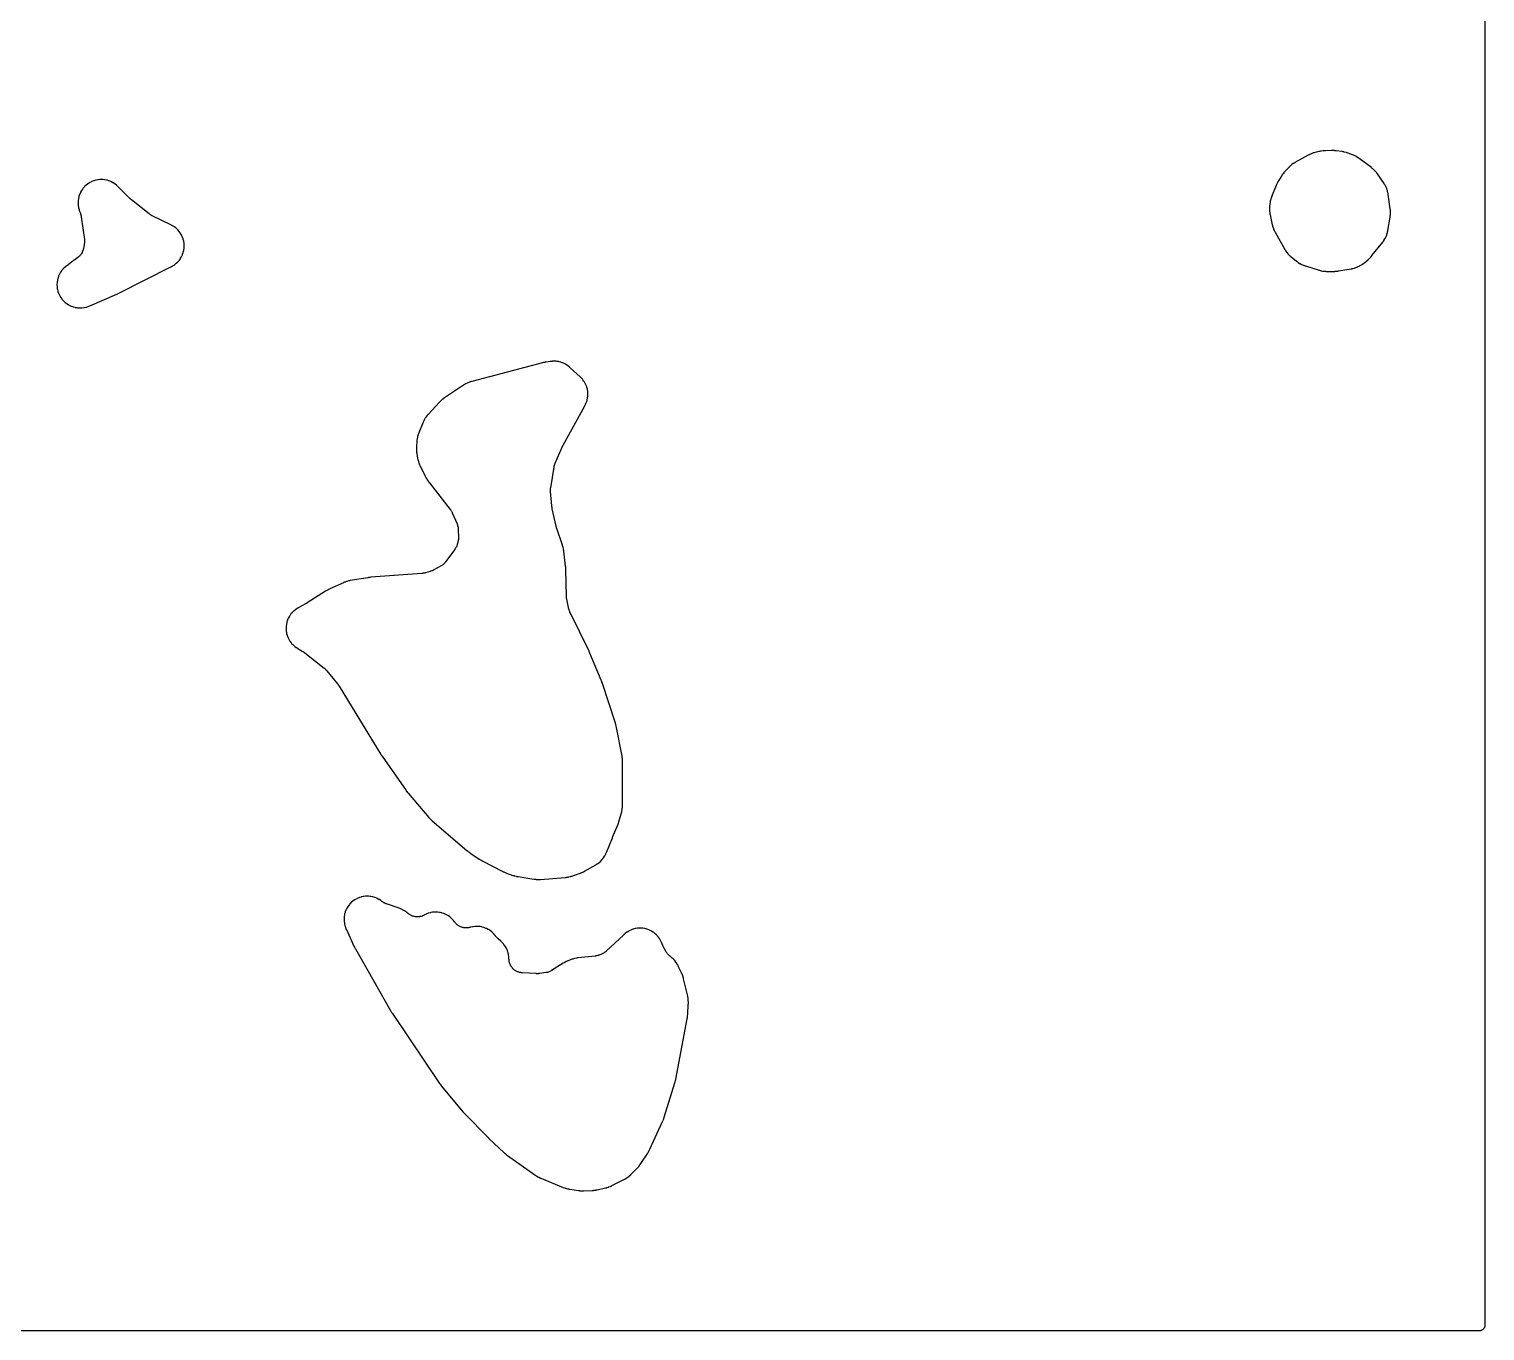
# Model space of a CAD drawing. Header units: millimetres. Extents: x 0 to 300, y 0 to 300.
# Drawn here: x 143.1 to 300, y -0.1 to 140.3 of the extents above; entities that cross this region are included whole.
import ezdxf

# ---------------------------------------------------------------- set-up
doc = ezdxf.new("R2010")
doc.units = ezdxf.units.MM
doc.layers.add('CUT', color=7, linetype='CONTINUOUS')

msp = doc.modelspace()

# ---------------------------------------------------------------- linework, layer by layer
at = {"layer": 'CUT'}
msp.add_lwpolyline([(300.012, 298.5625), (300.012, 1.4375), (300.012, 0.5522), (300.0084, 0.4788), (299.9998, 0.4206), (299.9855, 0.3635), (299.9657, 0.3082), (299.9405, 0.255), (299.9103, 0.2046), (299.8753, 0.1573), (299.8358, 0.1137), (299.7922, 0.0743), (299.745, 0.0392), (299.6945, 0.009), (299.6414, -0.0162), (299.586, -0.036), (299.5289, -0.0503), (299.4708, -0.0589), (299.3973, -0.0625), (298.512, -0.0625), (1.4375, -0.0625)], dxfattribs=at)
for points in [[(276.8171, 120.4439), (276.8215, 120.4147), (276.8316, 120.3579), (276.8343, 120.3434), (276.8533, 120.2493), (276.8564, 120.2348), (277.104, 119.1483), (277.1074, 119.1342), (277.1305, 119.0428), (277.1342, 119.0288), (277.1495, 118.9742), (277.158, 118.9465), (277.2166, 118.77), (277.2375, 118.7159), (277.3129, 118.546), (277.3253, 118.5198), (277.3507, 118.4692), (277.3574, 118.4563), (277.4017, 118.3731), (277.4087, 118.3604), (278.4555, 116.5069), (278.4627, 116.4946), (278.5102, 116.415), (278.5176, 116.4028), (278.5473, 116.3556), (278.5631, 116.3318), (278.6678, 116.1819), (278.7026, 116.1367), (278.8194, 115.9992), (278.8584, 115.9575), (278.9895, 115.8301), (279.0105, 115.8107), (279.0522, 115.7738), (279.063, 115.7644), (279.134, 115.7047), (279.145, 115.6956), (279.7265, 115.229), (279.7377, 115.2203), (279.8109, 115.1643), (279.8223, 115.1559), (279.8671, 115.1233), (279.8904, 115.1071), (280.0423, 115.0073), (280.0911, 114.9784), (280.2495, 114.8945), (280.3008, 114.8704), (280.4688, 114.8008), (280.4952, 114.7906), (280.5473, 114.7719), (280.5607, 114.7672), (280.6482, 114.7381), (280.6617, 114.7338), (282.1645, 114.2722), (282.1789, 114.268), (282.2727, 114.2417), (282.2871, 114.2379), (282.3439, 114.2235), (282.3731, 114.2169), (282.5614, 114.1791), (282.6207, 114.1702), (282.8118, 114.1514), (282.8417, 114.1492), (282.9001, 114.1464), (282.9151, 114.1459), (283.0125, 114.1436), (283.0275, 114.1434), (283.7317, 114.1447), (283.7441, 114.1448), (283.825, 114.1467), (283.8374, 114.1471), (283.886, 114.1492), (283.9109, 114.1508), (284.072, 114.1644), (284.0967, 114.1671), (284.145, 114.1732), (284.1573, 114.1749), (284.2373, 114.1867), (284.2496, 114.1887), (285.5852, 114.4147), (285.5991, 114.4173), (285.6894, 114.4347), (285.7033, 114.4376), (285.7573, 114.4494), (285.7848, 114.4561), (285.96, 114.5031), (286.0139, 114.5203), (286.1838, 114.5836), (286.2101, 114.5941), (286.261, 114.6158), (286.2739, 114.6215), (286.3576, 114.6596), (286.3704, 114.6656), (286.4859, 114.7215), (286.4976, 114.7273), (286.5729, 114.7657), (286.5844, 114.7718), (286.6291, 114.7959), (286.6518, 114.8087), (286.795, 114.8941), (286.8385, 114.9226), (286.9738, 115.02), (286.9945, 115.0357), (287.0344, 115.0672), (287.0446, 115.0753), (287.1098, 115.1291), (287.1198, 115.1374), (287.427, 115.402), (287.4378, 115.4115), (287.5076, 115.4746), (287.5182, 115.4844), (287.5592, 115.5233), (287.5797, 115.5437), (287.7097, 115.6795), (287.7292, 115.7009), (287.7662, 115.7436), (287.7756, 115.7546), (287.8355, 115.827), (287.8446, 115.8383), (288.9964, 117.301), (289.0054, 117.3128), (289.0633, 117.3901), (289.072, 117.4021), (289.1057, 117.4495), (289.1223, 117.4741), (289.2247, 117.6347), (289.2542, 117.6864), (289.3391, 117.854), (289.3633, 117.9083), (289.4312, 118.0835), (289.4499, 118.1399), (289.5008, 118.3235), (289.5081, 118.3524), (289.5208, 118.409), (289.5239, 118.4235), (289.5427, 118.5183), (289.5454, 118.5329), (289.7955, 119.9768), (289.7979, 119.9919), (289.8124, 120.0907), (289.8145, 120.106), (289.8217, 120.1655), (289.8246, 120.1961), (289.8382, 120.3926), (289.8393, 120.454), (289.8327, 120.6508), (289.8309, 120.6815), (289.8258, 120.7413), (289.8243, 120.7566), (289.8133, 120.8558), (289.8114, 120.8711), (289.599, 122.4249), (289.597, 122.4388), (289.5826, 122.5283), (289.5802, 122.5421), (289.5703, 122.5957), (289.5646, 122.623), (289.524, 122.7973), (289.5088, 122.851), (289.453, 123.0185), (289.4329, 123.0705), (289.3617, 123.232), (289.3368, 123.282), (289.2498, 123.4384), (289.2356, 123.4624), (289.2069, 123.5088), (289.1994, 123.5206), (289.1498, 123.5965), (289.1421, 123.6081), (288.4337, 124.6409), (288.4243, 124.6543), (288.3619, 124.7402), (288.3521, 124.7533), (288.3132, 124.8038), (288.2926, 124.8292), (288.1561, 124.9879), (288.1108, 125.0351), (287.9579, 125.1781), (287.9334, 125.1997), (287.8845, 125.2407), (287.8718, 125.251), (287.7886, 125.3169), (287.7756, 125.3269), (286.4616, 126.3109), (286.4503, 126.3191), (286.3764, 126.3719), (286.3649, 126.3798), (286.3197, 126.4105), (286.2962, 126.4256), (286.1434, 126.5192), (286.0945, 126.5462), (285.9336, 126.6251), (285.9083, 126.6368), (285.8582, 126.6586), (285.8453, 126.664), (285.7612, 126.6983), (285.7481, 126.7034), (285.2919, 126.8768), (285.2759, 126.8826), (285.1716, 126.9189), (285.1555, 126.9242), (285.0922, 126.9442), (285.0596, 126.9536), (284.8457, 127.0082), (284.8126, 127.0156), (284.7475, 127.0284), (284.7308, 127.0314), (284.6218, 127.0495), (284.605, 127.0521), (283.9809, 127.1378), (283.9697, 127.1393), (283.8915, 127.1485), (283.8799, 127.1498), (283.8285, 127.1549), (283.8037, 127.1568), (283.6489, 127.1656), (283.625, 127.1665), (283.5835, 127.1672), (283.5722, 127.1672), (283.4943, 127.1671), (283.4818, 127.1669), (282.8187, 127.1518), (282.8028, 127.1512), (282.7005, 127.1462), (282.6848, 127.1452), (282.6233, 127.1405), (282.592, 127.1373), (282.3887, 127.1111), (282.3575, 127.1063), (282.2969, 127.0952), (282.2815, 127.0921), (282.1811, 127.0711), (282.1657, 127.0676), (281.7178, 126.9611), (281.7041, 126.9577), (281.6156, 126.9345), (281.6021, 126.9307), (281.5492, 126.9155), (281.5224, 126.9071), (281.3515, 126.8491), (281.2991, 126.8286), (281.1345, 126.7548), (281.1091, 126.7427), (281.06, 126.7179), (281.0475, 126.7114), (280.9669, 126.6682), (280.9546, 126.6615), (279.543, 125.8628), (279.5306, 125.8556), (279.4507, 125.8078), (279.4384, 125.8003), (279.3911, 125.7704), (279.3673, 125.7546), (279.2168, 125.6493), (279.1715, 125.6143), (279.0317, 125.4951), (279.0104, 125.476), (278.9696, 125.4378), (278.9592, 125.4278), (278.8929, 125.3625), (278.8828, 125.3523), (278.5366, 124.9948), (278.5259, 124.9835), (278.4575, 124.9091), (278.4471, 124.8975), (278.4072, 124.8518), (278.3874, 124.8278), (278.2626, 124.669), (278.2441, 124.644), (278.2091, 124.5944), (278.2003, 124.5816), (278.1443, 124.4975), (278.1358, 124.4845), (277.7644, 123.8947), (277.7576, 123.8837), (277.7145, 123.8118), (277.708, 123.8007), (277.683, 123.757), (277.6707, 123.7343), (277.5939, 123.5854), (277.5826, 123.5623), (277.5615, 123.5165), (277.5562, 123.5048), (277.5227, 123.428), (277.5176, 123.4161), (277.0761, 122.3424), (277.0701, 122.327), (277.032, 122.2268), (277.0264, 122.2113), (277.0052, 122.1504), (276.9952, 122.119), (276.936, 121.913), (276.9277, 121.881), (276.9133, 121.8182), (276.9099, 121.8021), (276.8888, 121.6969), (276.8858, 121.6807), (276.8267, 121.3363), (276.8244, 121.3217), (276.8105, 121.2267), (276.8085, 121.2121), (276.8015, 121.1548), (276.7987, 121.1254), (276.7852, 120.9365), (276.7839, 120.8774), (276.7889, 120.6907), (276.7934, 120.6318)], [(146.1577, 112.2641), (146.1686, 112.2072), (146.2118, 112.029), (146.2282, 111.9733), (146.2885, 111.8002), (146.3102, 111.7464), (146.3869, 111.5798), (146.4137, 111.5284), (146.5061, 111.37), (146.5377, 111.3214), (146.645, 111.1727), (146.6811, 111.1273), (146.8023, 110.9897), (146.8426, 110.948), (146.9765, 110.8227), (147.0207, 110.7852), (147.166, 110.6734), (147.2137, 110.6403), (147.3691, 110.543), (147.4197, 110.5147), (147.5838, 110.4329), (147.6369, 110.4095), (147.8082, 110.344), (147.8633, 110.3259), (148.0401, 110.2772), (148.0966, 110.2645), (148.2773, 110.233), (148.3349, 110.2259), (148.5177, 110.212), (148.5757, 110.2105), (148.759, 110.2143), (148.8169, 110.2184), (148.9989, 110.2399), (149.0561, 110.2495), (149.2353, 110.2886), (149.2913, 110.3036), (149.4683, 110.3606), (149.4957, 110.3701), (149.5487, 110.39), (149.5622, 110.3953), (149.6496, 110.4306), (149.663, 110.4362), (152.5817, 111.6977), (152.5894, 111.7011), (152.6428, 111.7251), (152.651, 111.7288), (152.7172, 111.7597), (152.7252, 111.7636), (152.7771, 111.7888), (152.7856, 111.793), (158.4053, 114.6306), (158.4182, 114.6373), (158.501, 114.6816), (158.5137, 114.6886), (158.5628, 114.7165), (158.5876, 114.7314), (158.7443, 114.8305), (158.7916, 114.8637), (158.936, 114.9759), (158.98, 115.0135), (159.1129, 115.1391), (159.153, 115.1808), (159.2732, 115.3186), (159.3091, 115.3639), (159.4155, 115.5126), (159.4468, 115.5612), (159.5384, 115.7195), (159.5649, 115.7709), (159.6409, 115.9373), (159.6623, 115.991), (159.7219, 116.1639), (159.738, 116.2194), (159.7807, 116.3972), (159.7914, 116.454), (159.8167, 116.6351), (159.822, 116.6927), (159.8297, 116.8754), (159.8294, 116.9333), (159.8195, 117.1158), (159.8136, 117.1734), (159.7862, 117.3542), (159.7748, 117.4109), (159.7301, 117.5882), (159.7133, 117.6435), (159.6518, 117.8157), (159.6297, 117.8692), (159.5519, 118.0346), (159.5247, 118.0857), (159.4313, 118.2429), (159.3994, 118.2912), (159.2913, 118.4386), (159.2549, 118.4836), (159.1331, 118.62), (159.0925, 118.6612), (158.9582, 118.7852), (158.9138, 118.8223), (158.7681, 118.9328), (158.7204, 118.9655), (158.5626, 119.0628), (158.5376, 119.0774), (158.4882, 119.1047), (158.4754, 119.1115), (158.3921, 119.155), (158.3792, 119.1615), (156.3789, 120.1427), (156.368, 120.1482), (156.35, 120.1573), (156.3074, 120.1804), (156.2362, 120.2214), (156.2051, 120.2403), (156.2019, 120.2423), (156.1716, 120.2623), (156.104, 120.309), (156.0648, 120.3376), (156.0489, 120.35), (156.0393, 120.3574), (154.1346, 121.8717), (154.1251, 121.8793), (154.1031, 121.8973), (154.0938, 121.9051), (154.0824, 121.9147), (154.0731, 121.9226), (154.0516, 121.9411), (154.0424, 121.9492), (154.0263, 121.9635), (154.0172, 121.9716), (153.9962, 121.9908), (153.9873, 121.9991), (153.9764, 122.0092), (153.9676, 122.0176), (153.9471, 122.0373), (153.9384, 122.0458), (152.6889, 123.2818), (152.6785, 123.2919), (152.6099, 123.3565), (152.5992, 123.3664), (152.5571, 123.4042), (152.5351, 123.423), (152.391, 123.5403), (152.3443, 123.5747), (152.1916, 123.6762), (152.1419, 123.7059), (151.9801, 123.7922), (151.9277, 123.817), (151.7584, 123.8872), (151.7039, 123.9068), (151.5286, 123.9604), (151.4724, 123.9746), (151.2928, 124.0111), (151.2355, 124.0198), (151.0532, 124.0387), (150.9953, 124.0419), (150.812, 124.0431), (150.7541, 124.0407), (150.5715, 124.0243), (150.5141, 124.0163), (150.334, 123.9823), (150.2776, 123.9688), (150.1016, 123.9175), (150.0468, 123.8987), (149.8766, 123.8307), (149.8239, 123.8066), (149.661, 123.7225), (149.6109, 123.6935), (149.4569, 123.5941), (149.4097, 123.5603), (149.2661, 123.4465), (149.2224, 123.4084), (149.0904, 123.2812), (149.0506, 123.239), (148.9315, 123.0997), (148.896, 123.0539), (148.7908, 122.9038), (148.7599, 122.8547), (148.6698, 122.6952), (148.6437, 122.6434), (148.5694, 122.4758), (148.5485, 122.4218), (148.4907, 122.2478), (148.475, 122.192), (148.4343, 122.0133), (148.4241, 121.9562), (148.4008, 121.7744), (148.3962, 121.7166), (148.3905, 121.5334), (148.3916, 121.4755), (148.4036, 121.2926), (148.4102, 121.235), (148.4398, 121.0541), (148.4519, 120.9974), (148.4995, 120.8178), (148.5076, 120.79), (148.5248, 120.736), (148.5293, 120.7222), (148.56, 120.6331), (148.5649, 120.6195), (148.6405, 120.4159), (148.6448, 120.4042), (148.6517, 120.3848), (148.667, 120.3376), (148.6908, 120.2569), (148.7006, 120.221), (148.7015, 120.2172), (148.7098, 120.1809), (148.7268, 120.0986), (148.7356, 120.0497), (148.7386, 120.0293), (148.7404, 120.017), (149.0701, 117.5887), (149.0716, 117.5764), (149.0741, 117.5561), (149.0787, 117.5069), (149.083, 117.4425), (149.0846, 117.3561), (149.082, 117.2695), (149.0753, 117.1834), (149.0672, 117.1193), (149.0597, 117.0705), (149.056, 117.0503), (149.0537, 117.0382), (148.965, 116.5873), (148.9547, 116.5417), (148.9339, 116.4587), (148.9065, 116.3695), (148.8851, 116.3111), (148.8486, 116.2252), (148.8214, 116.1693), (148.7761, 116.0876), (148.7432, 116.0349), (148.6897, 115.9583), (148.6516, 115.9093), (148.5904, 115.8387), (148.5474, 115.7938), (148.4793, 115.7299), (148.4139, 115.6747), (148.3775, 115.6455), (147.4127, 114.9126), (147.4039, 114.906), (147.3833, 114.8907), (147.3744, 114.8842), (147.3675, 114.8792), (147.3539, 114.8696), (147.322, 114.8474), (147.3082, 114.8381), (147.2931, 114.828), (147.2873, 114.8241), (147.2064, 114.7687), (147.1827, 114.7516), (147.0346, 114.6394), (146.9901, 114.6022), (146.8554, 114.4779), (146.8147, 114.4365), (146.6926, 114.2997), (146.6561, 114.2547), (146.5477, 114.1067), (146.5158, 114.0583), (146.4222, 113.9006), (146.3951, 113.8494), (146.3172, 113.6834), (146.2951, 113.6297), (146.2336, 113.457), (146.2168, 113.4015), (146.1723, 113.2236), (146.1609, 113.1667), (146.1337, 112.9854), (146.1279, 112.9277), (146.1184, 112.7446), (146.1182, 112.6866), (146.1264, 112.5034), (146.1318, 112.4456)], [(170.8604, 75.1685), (170.8728, 75.1119), (170.9206, 74.9354), (170.9384, 74.8803), (171.003, 74.7092), (171.026, 74.6561), (171.1068, 74.492), (171.1348, 74.4414), (171.231, 74.2858), (171.2638, 74.2381), (171.3745, 74.0925), (171.4117, 74.0482), (171.536, 73.914), (171.5773, 73.8735), (171.7139, 73.7518), (171.7589, 73.7155), (171.9086, 73.6061), (171.9324, 73.5896), (171.9796, 73.5585), (171.9917, 73.5506), (172.0715, 73.5008), (172.0838, 73.4933), (172.5556, 73.2139), (172.5685, 73.2061), (172.5985, 73.1877), (172.6113, 73.1797), (172.6268, 73.1698), (172.6394, 73.1615), (172.6688, 73.1421), (172.6813, 73.1337), (172.7033, 73.1186), (172.7156, 73.1099), (172.7443, 73.0895), (172.7565, 73.0807), (172.7713, 73.0698), (172.7834, 73.0607), (172.8114, 73.0394), (172.8233, 73.0301), (174.922, 71.3718), (174.9315, 71.3642), (174.9471, 71.3515), (174.9839, 71.3199), (175.0448, 71.2648), (175.0713, 71.2398), (175.074, 71.2371), (175.0994, 71.2111), (175.1556, 71.1512), (175.1879, 71.115), (175.2009, 71.0996), (175.2086, 71.0902), (176.3464, 69.7017), (176.3561, 69.6896), (176.3785, 69.6613), (176.388, 69.6491), (176.3994, 69.6341), (176.4087, 69.6217), (176.4302, 69.5926), (176.4392, 69.5801), (176.4551, 69.5577), (176.4639, 69.545), (176.4843, 69.5152), (176.493, 69.5024), (176.5034, 69.4866), (176.5118, 69.4736), (176.5312, 69.4432), (176.5393, 69.43), (181.0328, 62.0817), (181.0373, 62.0746), (181.0684, 62.0252), (181.0733, 62.0176), (181.113, 61.9567), (181.1179, 61.9493), (181.1501, 61.9016), (181.1554, 61.8938), (183.7398, 58.1824), (183.7484, 58.1704), (183.8051, 58.093), (183.814, 58.0812), (183.8877, 57.9858), (183.8968, 57.9743), (183.9574, 57.8997), (183.9668, 57.8884), (186.2065, 55.2656), (186.2138, 55.2571), (186.2659, 55.1983), (186.2738, 55.1896), (186.3087, 55.1518), (186.3259, 55.1339), (186.4354, 55.0247), (186.4526, 55.0081), (186.483, 54.9801), (186.4914, 54.9725), (186.5494, 54.921), (186.5589, 54.9127), (190.3062, 51.7252), (190.3187, 51.7148), (190.4005, 51.6489), (190.4133, 51.6389), (190.5183, 51.559), (190.5313, 51.5493), (190.6166, 51.4879), (190.6298, 51.4786), (191.6358, 50.7948), (191.651, 50.7849), (191.7502, 50.7217), (191.7656, 50.7122), (191.8925, 50.6368), (191.9082, 50.6278), (192.011, 50.5707), (192.027, 50.5622), (194.1066, 49.4892), (194.1248, 49.4802), (194.2444, 49.4236), (194.2629, 49.4152), (194.4152, 49.3493), (194.434, 49.3415), (194.5571, 49.2931), (194.5762, 49.286), (195.2645, 49.0421), (195.2776, 49.0376), (195.3635, 49.0094), (195.3768, 49.0052), (195.4288, 48.9894), (195.4556, 48.982), (195.6308, 48.9376), (195.6579, 48.9314), (195.7111, 48.9205), (195.7248, 48.9179), (195.8138, 48.9019), (195.8275, 48.8996), (197.5035, 48.6375), (197.5207, 48.6351), (197.6328, 48.6209), (197.6501, 48.6189), (197.7176, 48.6123), (197.7523, 48.61), (197.9779, 48.6011), (198.0127, 48.6008), (198.0805, 48.602), (198.0979, 48.6026), (198.2108, 48.608), (198.2281, 48.6091), (200.885, 48.8134), (200.8974, 48.8145), (200.9776, 48.8223), (200.9899, 48.8237), (201.038, 48.8294), (201.0625, 48.8328), (201.2195, 48.858), (201.268, 48.8679), (201.4223, 48.906), (201.4463, 48.9124), (201.4928, 48.926), (201.5046, 48.9296), (201.5446, 48.9421), (201.5815, 48.9537), (201.5832, 48.9542), (201.5933, 48.9575), (202.4098, 49.2323), (202.4237, 49.2372), (202.514, 49.2701), (202.5194, 49.2721), (202.5278, 49.2753), (202.5379, 49.2793), (202.5816, 49.2964), (202.6088, 49.3079), (202.7444, 49.369), (202.7839, 49.3867), (202.791, 49.3901), (202.8105, 49.3995), (202.8619, 49.4258), (202.875, 49.4327), (202.8814, 49.4362), (202.9594, 49.4785), (202.9723, 49.4857), (204.1872, 50.1841), (204.1994, 50.1913), (204.278, 50.239), (204.29, 50.2465), (204.3366, 50.2762), (204.3593, 50.2915), (204.36, 50.292), (204.4094, 50.327), (204.508, 50.3968), (204.5526, 50.4316), (204.6882, 50.5483), (204.7293, 50.5872), (204.8507, 50.7133), (204.8533, 50.716), (204.8906, 50.7586), (205.0019, 50.8986), (205.0277, 50.9344), (205.035, 50.9445), (205.1326, 51.0944), (205.1612, 51.1432), (205.2166, 51.2487), (205.2455, 51.3038), (205.258, 51.3291), (205.2814, 51.3792), (205.2872, 51.3921), (205.324, 51.4763), (205.3296, 51.4894), (205.9763, 53.0681), (205.9784, 53.0732), (205.9834, 53.085), (205.9855, 53.09), (205.9904, 53.1016), (205.9908, 53.1026), (206.005, 53.1362), (206.0074, 53.1421), (206.5857, 54.5555), (206.5916, 54.5705), (206.6285, 54.668), (206.634, 54.6831), (206.677, 54.8067), (206.6821, 54.8219), (206.7137, 54.9213), (206.7183, 54.9366), (206.7184, 54.9369), (206.9591, 55.7695), (206.9591, 55.7697), (206.9628, 55.7829), (206.9629, 55.7832), (206.9861, 55.8714), (206.9896, 55.885), (206.9931, 55.8999), (207.0023, 55.9383), (207.0082, 55.9657), (207.0418, 56.1424), (207.0496, 56.1979), (207.0666, 56.377), (207.0685, 56.4045), (207.0686, 56.405), (207.0712, 56.4597), (207.0717, 56.4737), (207.0737, 56.5557), (207.0739, 56.5649), (207.074, 56.5742), (207.0741, 56.5789), (207.0777, 61.2947), (207.0775, 61.309), (207.0754, 61.402), (207.0749, 61.4163), (207.0723, 61.4722), (207.0703, 61.5007), (207.0527, 61.6858), (207.0493, 61.7142), (207.0414, 61.7695), (207.0392, 61.7837), (207.0238, 61.8754), (207.0213, 61.8895), (206.4278, 64.9747), (206.4239, 64.9935), (206.3964, 65.1153), (206.3919, 65.134), (206.3525, 65.2856), (206.3473, 65.3041), (206.3121, 65.4239), (206.3064, 65.4423), (204.8626, 69.8264), (204.8591, 69.8366), (204.8344, 69.9073), (204.8305, 69.9182), (204.798, 70.0057), (204.794, 70.0163), (204.767, 70.085), (204.7625, 70.0962), (203.56, 72.9857), (203.5566, 72.9937), (203.5323, 73.0496), (203.5285, 73.0582), (203.4973, 73.1274), (203.4934, 73.1358), (203.4678, 73.1901), (203.4636, 73.1989), (201.4471, 77.3061), (201.4413, 77.3182), (201.4318, 77.3383), (201.4104, 77.3873), (201.3766, 77.4715), (201.3624, 77.5091), (201.361, 77.513), (201.3486, 77.5512), (201.3224, 77.638), (201.3085, 77.6898), (201.3033, 77.7114), (201.3004, 77.7245), (201.0614, 78.8016), (201.059, 78.8126), (201.0552, 78.8309), (201.0471, 78.8751), (201.0353, 78.9504), (201.0307, 78.9838), (201.0303, 78.9873), (201.0269, 79.0209), (201.0208, 79.0968), (201.0183, 79.1417), (201.0177, 79.1604), (201.0174, 79.1717), (200.9657, 81.9884), (200.9652, 82.0035), (200.9609, 82.1016), (200.9601, 82.1167), (200.9516, 82.2397), (200.9504, 82.2548), (200.9412, 82.3525), (200.9396, 82.3676), (200.7468, 83.9787), (200.7447, 83.9943), (200.73, 84.0952), (200.7275, 84.1107), (200.717, 84.1711), (200.7109, 84.2018), (200.6656, 84.4006), (200.6579, 84.431), (200.6412, 84.4899), (200.6367, 84.505), (200.6064, 84.6023), (200.6015, 84.6173), (199.9892, 86.4146), (199.9852, 86.4267), (199.976, 86.455), (199.9721, 86.4672), (199.9675, 86.482), (199.9639, 86.4942), (199.9555, 86.5227), (199.952, 86.535), (199.9459, 86.5567), (199.9426, 86.569), (199.935, 86.5978), (199.9318, 86.6101), (199.9281, 86.6252), (199.9251, 86.6376), (199.9184, 86.6666), (199.9156, 86.679), (199.5036, 88.5648), (199.5008, 88.5783), (199.4944, 88.6099), (199.4918, 88.6234), (199.4887, 88.64), (199.4863, 88.6536), (199.4808, 88.6853), (199.4786, 88.699), (199.4749, 88.7231), (199.4729, 88.7368), (199.4684, 88.7687), (199.4666, 88.7824), (199.4646, 88.7991), (199.463, 88.8128), (199.4595, 88.8448), (199.4581, 88.8585), (199.3155, 90.3993), (199.3146, 90.4088), (199.3133, 90.4246), (199.311, 90.4625), (199.3091, 90.5122), (199.3089, 90.5787), (199.3112, 90.6454), (199.3159, 90.7117), (199.3213, 90.7611), (199.3262, 90.7988), (199.3286, 90.8144), (199.33, 90.8238), (199.6926, 93.0573), (199.6942, 93.0665), (199.6969, 93.0819), (199.704, 93.1187), (199.7144, 93.1667), (199.7306, 93.2302), (199.7492, 93.2934), (199.77, 93.3557), (199.7872, 93.4017), (199.8011, 93.4365), (199.8072, 93.4508), (199.8109, 93.4594), (200.5731, 95.2088), (200.5773, 95.2182), (200.5871, 95.2402), (200.5914, 95.2496), (200.5967, 95.261), (200.6011, 95.2704), (200.6115, 95.2921), (200.616, 95.3014), (200.6241, 95.3178), (200.6287, 95.3271), (200.6395, 95.3486), (200.6442, 95.3578), (200.6501, 95.3689), (200.6549, 95.3781), (200.6662, 95.3993), (200.6712, 95.4084), (203.0053, 99.6541), (203.0121, 99.6667), (203.0547, 99.7488), (203.0611, 99.7615), (203.0856, 99.8115), (203.0975, 99.8374), (203.1699, 100.005), (203.19, 100.0583), (203.2454, 100.2297), (203.2603, 100.2847), (203.2992, 100.4605), (203.3089, 100.5167), (203.3309, 100.6954), (203.3352, 100.7522), (203.3402, 100.9323), (203.3391, 100.9892), (203.327, 101.1689), (203.3205, 101.2255), (203.2914, 101.4033), (203.2796, 101.459), (203.2338, 101.6332), (203.2167, 101.6875), (203.1546, 101.8566), (203.1324, 101.909), (203.0545, 102.0714), (203.0275, 102.1216), (202.9346, 102.2759), (202.9029, 102.3232), (202.7958, 102.468), (202.7598, 102.5121), (202.6377, 102.6479), (202.6182, 102.6687), (202.5791, 102.7082), (202.5689, 102.7183), (202.5023, 102.7825), (202.4919, 102.7923), (201.4412, 103.7591), (201.4302, 103.769), (201.3576, 103.8325), (201.3463, 103.8421), (201.3018, 103.8792), (201.2786, 103.8976), (201.1267, 104.0119), (201.0776, 104.0452), (200.9173, 104.1425), (200.8652, 104.1708), (200.6961, 104.2519), (200.6414, 104.2748), (200.4651, 104.3388), (200.4085, 104.3563), (200.2268, 104.4025), (200.1686, 104.4143), (199.9832, 104.4424), (199.9242, 104.4484), (199.737, 104.4581), (199.6777, 104.4582), (199.4878, 104.4492), (199.4582, 104.4471), (199.4005, 104.4415), (199.3858, 104.4398), (199.2901, 104.4282), (199.2754, 104.4262), (198.8474, 104.3631), (198.8312, 104.3605), (198.7261, 104.3421), (198.71, 104.339), (198.5787, 104.3123), (198.5627, 104.3088), (198.4587, 104.2846), (198.4428, 104.2807), (190.8234, 102.2887), (190.8071, 102.2842), (190.7017, 102.2534), (190.6856, 102.2485), (190.6228, 102.2283), (190.591, 102.217), (190.3891, 102.1391), (190.3276, 102.1113), (190.1357, 102.0111), (190.1063, 101.9947), (190.0496, 101.961), (190.0353, 101.9521), (189.9426, 101.8933), (189.9284, 101.8841), (187.8864, 100.5063), (187.8723, 100.4964), (187.781, 100.4309), (187.7671, 100.4206), (187.7134, 100.3798), (187.6865, 100.358), (187.5161, 100.2119), (187.4905, 100.1886), (187.4419, 100.1418), (187.4296, 100.1297), (187.351, 100.0494), (187.3391, 100.0369), (186.1158, 98.7152), (186.1069, 98.7053), (186.0492, 98.6401), (186.0405, 98.63), (186.0067, 98.5901), (185.9899, 98.5693), (185.8851, 98.4335), (185.8543, 98.3898), (185.7632, 98.2472), (185.7365, 98.2008), (185.6574, 98.0486), (185.6456, 98.0246), (185.6236, 97.9772), (185.6181, 97.965), (185.5833, 97.8853), (185.578, 97.873), (185.1159, 96.7484), (185.1101, 96.7338), (185.0737, 96.6382), (185.0683, 96.6234), (185.048, 96.5654), (185.0384, 96.5355), (184.9817, 96.3419), (184.9672, 96.2807), (184.9311, 96.0823), (184.9262, 96.0512), (184.9184, 95.9902), (184.9166, 95.9746), (184.9063, 95.8728), (184.9049, 95.8571), (184.8617, 95.2835), (184.8606, 95.2652), (184.8553, 95.1458), (184.8548, 95.1274), (184.8538, 95.0557), (184.8544, 95.0189), (184.8658, 94.7804), (184.8687, 94.7437), (184.8764, 94.6724), (184.8787, 94.6542), (184.8953, 94.5358), (184.8982, 94.5177), (184.9872, 93.9997), (184.9899, 93.985), (185.0088, 93.8892), (185.0119, 93.8745), (185.0247, 93.8172), (185.032, 93.7881), (185.0834, 93.6025), (185.1024, 93.5455), (185.1721, 93.366), (185.1837, 93.3383), (185.2076, 93.2847), (185.2139, 93.2711), (185.256, 93.183), (185.2626, 93.1695), (185.9234, 91.8708), (185.9302, 91.8578), (185.9754, 91.7741), (185.9825, 91.7613), (186.0109, 91.7117), (186.026, 91.6866), (186.1284, 91.5263), (186.1448, 91.502), (186.1778, 91.4554), (186.1864, 91.4436), (186.2434, 91.3674), (186.2523, 91.3557), (188.5046, 88.4885), (188.5106, 88.4808), (188.5204, 88.468), (188.5435, 88.4366), (188.5727, 88.3949), (188.6096, 88.3378), (188.6445, 88.2791), (188.6771, 88.2194), (188.6997, 88.1738), (188.7162, 88.1386), (188.7228, 88.1238), (188.7267, 88.1149), (189.242, 86.9184), (189.2462, 86.9084), (189.2499, 86.8996), (189.2715, 86.8421), (189.3002, 86.7575), (189.3272, 86.66), (189.3414, 86.5941), (189.3573, 86.4942), (189.3663, 86.4053), (189.3705, 86.344), (189.3708, 86.3345), (189.3711, 86.3237), (189.3893, 85.447), (189.3895, 85.4354), (189.3897, 85.4161), (189.3888, 85.3695), (189.3862, 85.3087), (189.3789, 85.2276), (189.368, 85.1467), (189.3535, 85.0666), (189.3399, 85.0073), (189.3283, 84.9622), (189.3231, 84.9436), (189.3198, 84.9324), (189.2488, 84.6938), (189.245, 84.6815), (189.2386, 84.6611), (189.2218, 84.6124), (189.198, 84.5494), (189.162, 84.4668), (189.1218, 84.3859), (189.0777, 84.3073), (189.0418, 84.2503), (189.0132, 84.2075), (189.0008, 84.19), (188.9932, 84.1796), (188.0103, 82.8398), (188.0032, 82.8303), (187.9932, 82.8169), (187.9596, 82.7751), (187.9122, 82.7194), (187.8552, 82.6585), (187.8155, 82.6198), (187.7532, 82.5645), (187.71, 82.5296), (187.6429, 82.4803), (187.5819, 82.4397), (187.5365, 82.4114), (187.522, 82.403), (187.5117, 82.3971), (186.7411, 81.9616), (186.7295, 81.9551), (186.7101, 81.9446), (186.6627, 81.9205), (186.5813, 81.8821), (186.5449, 81.8659), (186.5412, 81.8644), (186.5041, 81.8498), (186.4196, 81.8188), (186.3692, 81.8019), (186.3481, 81.7956), (186.3353, 81.7918), (185.8233, 81.6456), (185.8123, 81.6426), (185.794, 81.6376), (185.7495, 81.6267), (185.6739, 81.6102), (185.6402, 81.6036), (185.6367, 81.6029), (185.6028, 81.5976), (185.5261, 81.5869), (185.4807, 81.5817), (185.4618, 81.5801), (185.4504, 81.5791), (179.9442, 81.1662), (179.9309, 81.165), (179.844, 81.1565), (179.8307, 81.1551), (179.7219, 81.142), (179.7086, 81.1403), (179.6223, 81.1279), (179.609, 81.1259), (177.7295, 80.8141), (177.7163, 80.8118), (177.6311, 80.7957), (177.6181, 80.7931), (177.5671, 80.7823), (177.5411, 80.7762), (177.3755, 80.7333), (177.3245, 80.7177), (177.1635, 80.6603), (177.1385, 80.6508), (177.0903, 80.6311), (177.078, 80.626), (176.9984, 80.5915), (176.9862, 80.5861), (175.5162, 79.9098), (175.4974, 79.9008), (175.3764, 79.8399), (175.358, 79.8303), (175.2089, 79.7487), (175.1908, 79.7384), (175.0743, 79.6693), (175.0566, 79.6583), (173.0961, 78.4014), (173.088, 78.3962), (173.069, 78.3843), (173.0609, 78.3793), (173.0509, 78.3732), (173.0426, 78.3682), (173.0234, 78.3567), (173.0151, 78.3518), (173.0004, 78.3433), (172.9921, 78.3385), (172.9726, 78.3274), (172.9642, 78.3227), (172.9539, 78.317), (172.9455, 78.3124), (172.9258, 78.3018), (172.9173, 78.2972), (172.1942, 77.9164), (172.1815, 77.9095), (172.0993, 77.8637), (172.0868, 77.8565), (172.0381, 77.8278), (172.0136, 77.8125), (171.8586, 77.7106), (171.8118, 77.6766), (171.6693, 77.5619), (171.626, 77.5235), (171.4952, 77.3956), (171.4559, 77.3532), (171.338, 77.2133), (171.3029, 77.1673), (171.1991, 77.0168), (171.1686, 76.9676), (171.0797, 76.8077), (171.0541, 76.7558), (170.981, 76.5881), (170.9605, 76.5341), (170.9039, 76.3601), (170.8887, 76.3043), (170.8492, 76.1257), (170.8394, 76.0687), (170.8173, 75.8871), (170.813, 75.8294), (170.8085, 75.6465), (170.8098, 75.5887), (170.8229, 75.4062), (170.8298, 75.3488)], [(177.0939, 43.872), (177.1048, 43.8131), (177.1485, 43.6291), (177.1653, 43.5716), (177.2279, 43.3904), (177.2384, 43.3623), (177.2602, 43.3081), (177.266, 43.2943), (177.3046, 43.205), (177.3107, 43.1914), (178.1314, 41.4143), (178.1369, 41.4028), (178.1731, 41.3284), (178.1788, 41.317), (178.2264, 41.2246), (178.2323, 41.2133), (178.2717, 41.1406), (178.2779, 41.1294), (182.1185, 34.3833), (182.124, 34.374), (182.1622, 34.3095), (182.1682, 34.2996), (182.2174, 34.2203), (182.2234, 34.2107), (182.2635, 34.1487), (182.2702, 34.1386), (187.347, 26.6184), (187.3554, 26.6062), (187.4113, 26.5277), (187.42, 26.5158), (187.4926, 26.4189), (187.5017, 26.4072), (187.5614, 26.3315), (187.5707, 26.32), (189.8648, 23.5556), (189.8728, 23.5462), (189.925, 23.4858), (189.9331, 23.4766), (190.0003, 23.4021), (190.0086, 23.3931), (190.0633, 23.3349), (190.0718, 23.326), (192.5742, 20.769), (192.5786, 20.7646), (192.6089, 20.7343), (192.6136, 20.7296), (192.6518, 20.6922), (192.6564, 20.6877), (192.6869, 20.6585), (192.6919, 20.6537), (194.2901, 19.1573), (194.3051, 19.1436), (194.4046, 19.0566), (194.4202, 19.0435), (194.5486, 18.9386), (194.5646, 18.926), (194.6697, 18.846), (194.6861, 18.8339), (197.6319, 16.7445), (197.6459, 16.7349), (197.7378, 16.6735), (197.7521, 16.6643), (197.8083, 16.629), (197.8376, 16.6118), (198.0311, 16.5052), (198.0613, 16.4896), (198.1212, 16.461), (198.1366, 16.4538), (198.2376, 16.4089), (198.2532, 16.4022), (200.6725, 15.4073), (200.6895, 15.4006), (200.8007, 15.3588), (200.8179, 15.3527), (200.8853, 15.3296), (200.9203, 15.3189), (201.1491, 15.2559), (201.1846, 15.2473), (201.2544, 15.2327), (201.2723, 15.2292), (201.3892, 15.2083), (201.4072, 15.2053), (202.3113, 15.072), (202.325, 15.0701), (202.4143, 15.059), (202.428, 15.0575), (202.4818, 15.0521), (202.5094, 15.05), (202.689, 15.0402), (202.7166, 15.0394), (202.7707, 15.0389), (202.7845, 15.039), (202.8745, 15.0403), (202.8883, 15.0407), (203.7835, 15.0748), (203.797, 15.0755), (203.885, 15.0808), (203.8985, 15.0818), (203.9514, 15.0862), (203.9783, 15.0891), (204.1531, 15.1117), (204.1799, 15.1157), (204.2321, 15.1249), (204.2455, 15.1274), (204.3319, 15.1446), (204.3452, 15.1474), (205.2382, 15.3461), (205.2503, 15.3489), (205.3292, 15.3682), (205.3413, 15.3713), (205.3885, 15.3839), (205.4125, 15.3908), (205.5655, 15.4385), (205.6125, 15.4554), (205.761, 15.5156), (205.7839, 15.5255), (205.8284, 15.5458), (205.8397, 15.5511), (205.9129, 15.5862), (205.9241, 15.5918), (207.2223, 16.2494), (207.2362, 16.2567), (207.3259, 16.3051), (207.3396, 16.3127), (207.3927, 16.3432), (207.4194, 16.3595), (207.5883, 16.4686), (207.6391, 16.5053), (207.7956, 16.6313), (207.8195, 16.6517), (207.8651, 16.6925), (207.8767, 16.7031), (207.9508, 16.7731), (207.9621, 16.784), (208.5791, 17.3975), (208.5895, 17.4082), (208.6565, 17.4782), (208.6667, 17.4891), (208.7059, 17.5322), (208.7254, 17.5547), (208.8485, 17.7043), (208.8669, 17.7277), (208.9016, 17.7745), (208.9104, 17.7865), (208.9662, 17.8657), (208.9747, 17.878), (209.7869, 19.0927), (209.793, 19.1021), (209.8353, 19.168), (209.8415, 19.1778), (209.8684, 19.2216), (209.8809, 19.2429), (209.9562, 19.3775), (209.9674, 19.3985), (209.9861, 19.4353), (209.9911, 19.4453), (210.0249, 19.5149), (210.0302, 19.5263), (211.3948, 22.4961), (211.4029, 22.5145), (211.4534, 22.635), (211.4609, 22.6536), (211.5192, 22.8068), (211.526, 22.8257), (211.5683, 22.9493), (211.5745, 22.9684), (212.7036, 26.6621), (212.7082, 26.6778), (212.7366, 26.7808), (212.7407, 26.7967), (212.7728, 26.9269), (212.7766, 26.9429), (212.7993, 27.0473), (212.8026, 27.0634), (214.0352, 33.5758), (214.0384, 33.5943), (214.0573, 33.7149), (214.06, 33.7335), (214.079, 33.8856), (214.081, 33.9042), (214.0924, 34.0258), (214.0938, 34.0445), (214.1636, 35.1727), (214.1644, 35.1872), (214.1679, 35.2813), (214.1683, 35.2958), (214.169, 35.3524), (214.1687, 35.3814), (214.1622, 35.5671), (214.1574, 35.6249), (214.1331, 35.8091), (214.1286, 35.8378), (214.1184, 35.8935), (214.1157, 35.9077), (214.0966, 36), (214.0935, 36.0141), (213.6609, 37.8766), (213.6569, 37.8928), (213.6295, 37.9976), (213.6251, 38.0137), (213.6069, 38.0761), (213.5966, 38.1079), (213.5246, 38.312), (213.5126, 38.3432), (213.4876, 38.4032), (213.481, 38.4185), (213.4365, 38.5173), (213.4295, 38.5324), (213.0797, 39.2556), (213.0726, 39.2699), (213.0246, 39.3626), (213.0171, 39.3768), (212.9868, 39.4316), (212.9706, 39.4593), (212.8617, 39.6339), (212.8249, 39.6864), (212.6998, 39.8461), (212.6576, 39.8945), (212.5141, 40.0419), (212.4911, 40.0644), (212.4451, 40.1069), (212.4332, 40.1176), (212.3546, 40.1863), (212.3424, 40.1967), (212.1543, 40.3527), (212.1461, 40.3595), (212.1416, 40.3634), (212.0968, 40.4041), (212.0344, 40.4648), (211.967, 40.538), (211.9249, 40.5891), (211.866, 40.6693), (211.8183, 40.7422), (211.787, 40.7939), (211.7841, 40.7991), (211.779, 40.8085), (211.4336, 41.4418), (211.4287, 41.4509), (211.4211, 41.4652), (211.4026, 41.5022), (211.3727, 41.5654), (211.3599, 41.5937), (211.354, 41.6074), (211.347, 41.624), (211.3312, 41.6628), (211.3246, 41.6795), (211.3174, 41.6981), (211.3161, 41.7015), (211.2912, 41.7651), (211.2805, 41.7908), (211.2073, 41.9546), (211.1813, 42.0063), (211.0862, 42.1738), (211.0539, 42.2247), (210.9437, 42.3801), (210.9065, 42.4274), (210.7813, 42.571), (210.7394, 42.6144), (210.6005, 42.7447), (210.5545, 42.7837), (210.4032, 42.8994), (210.3535, 42.9335), (210.1914, 43.0335), (210.1386, 43.0625), (209.9672, 43.1456), (209.9117, 43.1692), (209.7329, 43.2348), (209.6753, 43.2526), (209.4908, 43.2999), (209.4317, 43.3119), (209.2434, 43.3405), (209.1834, 43.3465), (208.9932, 43.356), (208.9329, 43.356), (208.7427, 43.3464), (208.6827, 43.3403), (208.4944, 43.3117), (208.4354, 43.2996), (208.2509, 43.2522), (208.1933, 43.2343), (208.0145, 43.1687), (207.959, 43.1451), (207.7877, 43.0618), (207.7349, 43.0328), (207.5728, 42.9327), (207.5232, 42.8986), (207.3698, 42.7812), (207.3464, 42.7622), (207.3015, 42.7242), (207.2901, 42.7143), (207.2171, 42.6491), (207.2059, 42.6389), (205.3068, 40.856), (205.2988, 40.8486), (205.2944, 40.8445), (205.2475, 40.8045), (205.1781, 40.7491), (205.0953, 40.6903), (205.038, 40.6544), (204.9492, 40.6054), (204.8691, 40.567), (204.8126, 40.5422), (204.8069, 40.54), (204.7968, 40.536), (204.5553, 40.4432), (204.5461, 40.4397), (204.5318, 40.4344), (204.495, 40.4216), (204.4475, 40.4063), (204.3818, 40.3877), (204.3165, 40.372), (204.2496, 40.3585), (204.2004, 40.3505), (204.1618, 40.3451), (204.1466, 40.3433), (204.1369, 40.3422), (202.298, 40.145), (202.2847, 40.1434), (202.1982, 40.1322), (202.1849, 40.1303), (202.1331, 40.1224), (202.1067, 40.1178), (201.938, 40.0842), (201.8859, 40.0714), (201.7208, 40.0229), (201.6953, 40.0148), (201.6457, 39.9978), (201.633, 39.9933), (201.5512, 39.9631), (201.5387, 39.9584), (201.1982, 39.8242), (201.1852, 39.819), (201.1015, 39.7837), (201.0886, 39.7781), (201.0388, 39.7558), (201.0136, 39.7437), (200.8515, 39.6617), (200.8268, 39.6485), (200.7793, 39.6216), (200.7672, 39.6146), (200.6892, 39.568), (200.6773, 39.5607), (199.4348, 38.7789), (199.4247, 38.7726), (199.4136, 38.7658), (199.3674, 38.7394), (199.3041, 38.7058), (199.2294, 38.6703), (199.1786, 38.6489), (199.1009, 38.6205), (199.0483, 38.6039), (198.9683, 38.5827), (198.8983, 38.5675), (198.8459, 38.5578), (198.8331, 38.5558), (198.8214, 38.554), (198.1499, 38.4587), (198.1387, 38.4572), (198.1212, 38.4549), (198.0763, 38.4502), (198.0005, 38.4443), (197.9667, 38.4423), (197.9646, 38.4422), (197.9308, 38.4414), (197.8547, 38.4412), (197.8096, 38.4422), (197.792, 38.443), (197.7807, 38.4436), (196.2624, 38.5341), (196.2514, 38.5348), (196.239, 38.5357), (196.1845, 38.5413), (196.1084, 38.5514), (196.0224, 38.5672), (195.9657, 38.5805), (195.8816, 38.6045), (195.8264, 38.6232), (195.7451, 38.6553), (195.692, 38.6793), (195.6142, 38.7191), (195.5637, 38.7481), (195.4901, 38.7954), (195.4426, 38.8291), (195.3739, 38.8833), (195.33, 38.9215), (195.2669, 38.982), (195.2269, 39.0243), (195.1699, 39.0907), (195.1342, 39.1367), (195.084, 39.2083), (195.0529, 39.2576), (195.0099, 39.3337), (194.9837, 39.3857), (194.9483, 39.4657), (194.9273, 39.52), (194.8998, 39.603), (194.8842, 39.6591), (194.8649, 39.7444), (194.8548, 39.8018), (194.8439, 39.8885), (194.8377, 39.9684), (194.8354, 40.0121), (194.8353, 40.0142), (194.8347, 40.0294), (194.8342, 40.0397), (194.8341, 40.0452), (194.8328, 40.0699), (194.8287, 40.206), (194.8238, 40.2665), (194.7986, 40.457), (194.7876, 40.5168), (194.7433, 40.7037), (194.7263, 40.762), (194.6633, 40.9435), (194.6405, 40.9998), (194.5594, 41.174), (194.531, 41.2278), (194.4328, 41.3929), (194.3991, 41.4434), (194.2847, 41.5978), (194.246, 41.6447), (194.1148, 41.7886), (194.0937, 41.8105), (194.0516, 41.8523), (194.0406, 41.8628), (193.9687, 41.9306), (193.9575, 41.9408), (193.6554, 42.2112), (193.6476, 42.2183), (193.6353, 42.2295), (193.6048, 42.2589), (193.5666, 42.2973), (193.5166, 42.352), (193.4613, 42.4177), (193.4348, 42.4508), (193.3958, 42.5018), (193.3944, 42.5036), (193.3848, 42.516), (193.3833, 42.518), (193.3441, 42.5685), (193.3264, 42.5901), (193.2095, 42.7271), (193.1701, 42.7689), (193.0343, 42.9001), (192.9897, 42.9391), (192.8428, 43.0552), (192.7946, 43.0896), (192.637, 43.1907), (192.5856, 43.2202), (192.4188, 43.3053), (192.3648, 43.3296), (192.1905, 43.3978), (192.1343, 43.4166), (191.9541, 43.4673), (191.8963, 43.4805), (191.712, 43.5132), (191.6532, 43.5206), (191.4665, 43.535), (191.4073, 43.5366), (191.2201, 43.5324), (191.161, 43.5282), (190.9752, 43.5056), (190.9168, 43.4956), (190.7315, 43.4542), (190.7028, 43.4471), (190.6501, 43.4326), (190.6196, 43.4247), (190.5401, 43.4058), (190.4578, 43.3902), (190.4011, 43.3821), (190.316, 43.3742), (190.2591, 43.3716), (190.1736, 43.3717), (190.1167, 43.3745), (190.0316, 43.3828), (189.9753, 43.391), (189.8914, 43.4073), (189.836, 43.4208), (189.754, 43.445), (189.7002, 43.4637), (189.6209, 43.4956), (189.5691, 43.5193), (189.4932, 43.5586), (189.4439, 43.5871), (189.372, 43.6334), (189.3257, 43.6664), (189.2585, 43.7193), (189.2155, 43.7567), (189.1536, 43.8157), (189.1144, 43.8569), (189.0584, 43.9216), (189.01, 43.9832), (188.9844, 44.0175), (188.9778, 44.0267), (188.9618, 44.0482), (188.8548, 44.1852), (188.8181, 44.2279), (188.6884, 44.3652), (188.6458, 44.4061), (188.505, 44.5285), (188.4587, 44.5649), (188.3065, 44.6729), (188.2568, 44.7046), (188.0948, 44.7971), (188.0422, 44.8238), (187.8719, 44.8999), (187.8169, 44.9214), (187.64, 44.9804), (187.5832, 44.9963), (187.4013, 45.0377), (187.3432, 45.0479), (187.1581, 45.0712), (187.0993, 45.0757), (186.9128, 45.0807), (186.8538, 45.0794), (186.6677, 45.0661), (186.6092, 45.059), (186.4253, 45.0275), (186.3677, 45.0146), (186.1879, 44.9652), (186.1318, 44.9468), (185.9577, 44.8799), (185.9037, 44.8561), (185.7346, 44.7713), (185.7215, 44.7645), (185.7118, 44.7593), (185.7085, 44.7578), (185.6818, 44.7435), (185.6088, 44.707), (185.5273, 44.671), (185.4719, 44.6498), (185.3872, 44.6221), (185.3299, 44.6065), (185.2429, 44.5873), (185.1844, 44.5774), (185.0959, 44.5669), (185.0367, 44.5629), (184.9476, 44.5612), (184.8883, 44.563), (184.7995, 44.5702), (184.7406, 44.5779), (184.653, 44.5938), (184.5952, 44.6072), (184.5095, 44.6317), (184.4533, 44.6508), (184.3705, 44.6837), (184.3165, 44.7083), (184.2373, 44.7491), (184.186, 44.7789), (184.1112, 44.8274), (184.045, 44.8752), (184.0096, 44.9022), (183.8529, 45.0275), (183.8426, 45.0356), (183.7753, 45.0871), (183.7649, 45.0949), (183.7237, 45.1249), (183.7024, 45.1399), (183.5632, 45.2326), (183.5186, 45.2596), (183.3739, 45.3388), (183.3272, 45.3618), (183.1741, 45.4291), (183.15, 45.439), (183.1025, 45.4575), (183.0903, 45.4621), (183.0106, 45.491), (182.9983, 45.4953), (181.6192, 45.9631), (181.6095, 45.9664), (181.6089, 45.9666), (181.5561, 45.9871), (181.4781, 46.0202), (181.3922, 46.0622), (181.3375, 46.0926), (181.2573, 46.1428), (181.1864, 46.1927), (181.1484, 46.2209), (181.1065, 46.2539), (181.0946, 46.2629), (181.0477, 46.2979), (181.0233, 46.3151), (180.864, 46.4219), (180.8127, 46.4527), (180.6459, 46.5419), (180.5917, 46.5674), (180.4169, 46.6395), (180.3605, 46.6595), (180.1793, 46.7138), (180.1212, 46.7282), (179.9355, 46.7641), (179.8762, 46.7726), (179.6879, 46.7899), (179.6281, 46.7924), (179.4389, 46.7909), (179.3792, 46.7874), (179.1911, 46.7671), (179.132, 46.7577), (178.9469, 46.7187), (178.8891, 46.7034), (178.7088, 46.6462), (178.6527, 46.6253), (178.479, 46.5504), (178.4253, 46.524), (178.26, 46.4321), (178.2092, 46.4005), (178.0538, 46.2927), (178.0064, 46.2562), (177.8625, 46.1334), (177.8189, 46.0923), (177.688, 45.9558), (177.6488, 45.9106), (177.5321, 45.7617), (177.4976, 45.7128), (177.3963, 45.5531), (177.3668, 45.501), (177.2819, 45.332), (177.2578, 45.2772), (177.1902, 45.1005), (177.1716, 45.0437), (177.1219, 44.8611), (177.1091, 44.8027), (177.0779, 44.6161), (177.0709, 44.5567), (177.0584, 44.3679), (177.0575, 44.3081), (177.0638, 44.1191), (177.0688, 44.0594)]]:
    msp.add_lwpolyline(points, close=True, dxfattribs=at)

doc.saveas('drawing.dxf')
